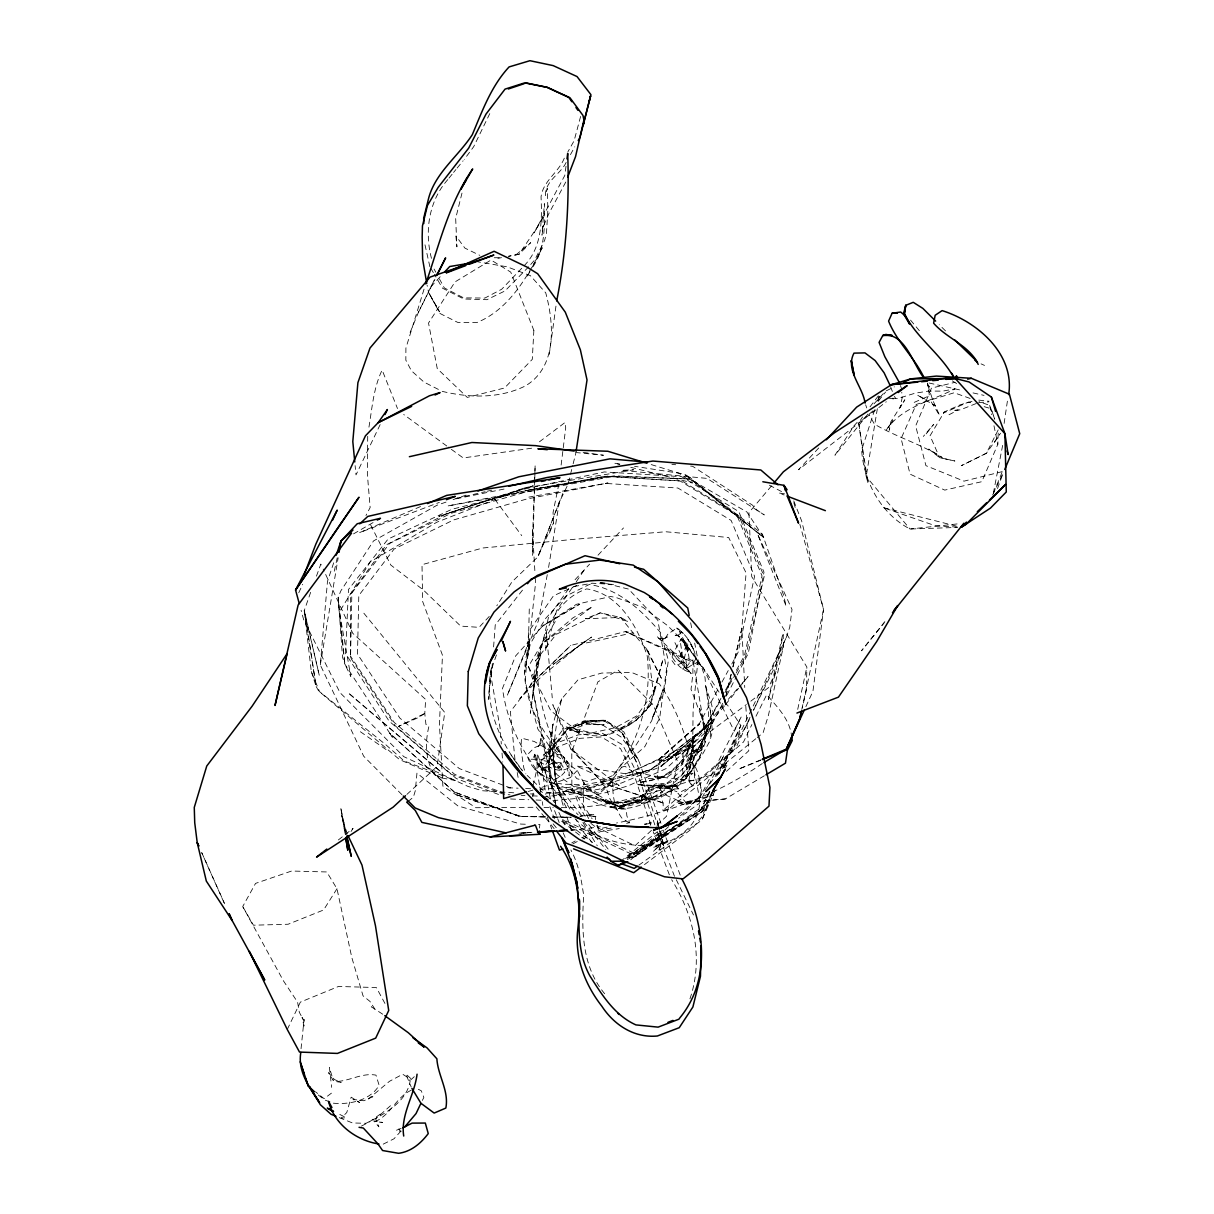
<?xml version="1.0" encoding="UTF-8"?>
<svg xmlns="http://www.w3.org/2000/svg" width="1214" height="1214" viewBox="0 0 1214 1214"><rect width="100%" height="100%" fill="white"/><g stroke="black" fill="none" stroke-linecap="round" stroke-linejoin="round"><path stroke-width="0.75" stroke-dasharray="5 3.75" d="M771.497 485.888L748.947 512.627L751.724 576.635L806.855 667.032L806.415 690.038L802.257 707.944M529.274 608.958L528.227 652.495L535.556 583.024L535.131 575.679M534.721 480.274L532.673 555.223L532.354 527.953L535.025 573.843M534.782 478.392L534.934 472.777M534.979 470.895L535.131 465.281L534.797 474.735M532.278 544.631L534.463 484.174M534.524 482.292L534.721 476.616M755.776 738.765L669.551 808.463L662.874 810.482L663.208 804.791L657.184 775.169L659.809 760.252L693.573 746.731L708.733 732.619L746.367 704.56M710.296 736.397L710.903 720.388M301.042 1048.729L304.077 1019.411L303.925 1026.088L302.074 1017.332L303.333 1019.775L299.312 1012.279L297.582 1002.127L283.423 980.836L242.724 906.524L255.547 883.397L291.603 871.03L326.763 871.956L336.976 888.739L351.817 957.558L363.032 995.829L369.967 1001.413L374.853 1009.062L371.256 1006.77L383.29 1014.585M491.382 668.064C483.476 705.486 499.789 742.149 522.612 771.087M492.368 663.405L491.275 678.034L500.031 727.656L501.306 744M493.597 646.941L495.236 624.998L524.084 588.092M539.426 828.039L539.927 824.443L534.433 824.534M442.184 391.348C469.484 397.98 499.698 398.723 525.374 385.931C557.226 367.068 554.145 323.941 545.739 292.862L530.351 275.624L507.133 266.807L477.724 261.814M576.802 585.421L553.508 595.74L528.621 631.675L525.267 681.828L537.787 728.931L554.844 754.562L577.242 770.465L584.708 784.548L597.485 793.091L610.688 782.195L621.568 767.263L644.831 746.595L659.642 718.172L666.547 669.339L657.836 620.248L628.624 589.109L602.948 582.72M693.649 737.293L691.191 763.394L688.778 771.801L693.649 737.293C696.654 772.15 671.099 791.816 637.79 784.684L673.042 786.854L679.37 784.198L682.177 780.769L685.849 778.705L689.385 772.999L693.649 737.293L692.359 750.085L686.001 762.953L687.625 774.896L686.441 764.699L691.95 754.531L684.954 766.429C694.818 750.1 710.296 736.655 713.771 716.988L711.814 705.304L705.698 686.183L705.015 677.458L701.571 666.577L695.637 656.622L683.619 641.356L667.29 625.407L642.934 607.273L615.847 597.425L610.581 596.529L576.407 604.314L542.37 626.272L515.54 656.046L502.49 688.368C507.103 723.362 523.689 756.61 547.317 782.635C561.172 792.484 578.183 792.499 593.707 797.735C609.2 802.924 626.06 804.381 641.523 799.009L649.065 790.026L639.55 797.188L622.979 803.137L610.733 804.427L577.257 792.985C591.901 801.862 608.123 809.571 625.68 808.281L608.502 806.217C631.007 814.321 652.783 799.556 672.253 789.737L661.266 795.686L641.356 803.425C669.824 798.114 691.692 778.523 701.98 751.921L692.466 769.19L685.379 778.599L701.935 755.381L709.887 740.995L712.436 731.42L710.281 710.509L705.698 686.183C709.113 706.806 711.358 729.705 700.888 748.598L691.206 754.243L700.508 745.426L709.31 724.652L700.706 748.659L693.346 750.753L683.436 760.085L682.147 767.218L683.178 773.303L682.496 778.068L685.607 773.713L678.231 782.681L667.988 788.675L673.178 785.974L668.504 785.761L663.011 783.47L655.378 783.91L644.71 792.059L641.341 799.07L620.688 802.894L614.041 802.287C632.069 803.38 646.607 791.71 662.571 785.458L650.765 789.495L661.463 785.898L676.942 791.725M401.94 794.684L363.684 756.216L320.299 664.938L327.477 581.385L334.487 560.398M970.153 398.45L954.158 392.759L916.266 404.429L901.091 438.588L910.09 474.158L944.765 490.107L981.807 481.685L997.847 444.263L998.333 429.635L986.375 453.262L961.26 465.706L986.375 453.262L999.653 434.612M491.2 669.9L488.301 699.37L491.837 668.307L496.541 654.634M1004.115 423.428L1007.605 399.725M532.794 796.794L533.174 793.091M566.012 166.242L564.798 175.453L534.16 232.83L543.842 215.379L540.033 223.103L519.061 254.242L508.696 256.26M367.705 436.312L367.356 474.158L370.149 507.513L365.96 515.525M368.95 427.146C372.137 408.025 373.563 387.57 382.137 370.073L397.494 408.541M561.126 465.083L565.709 427.92L565.041 422.487L539.441 441.805M549.259 354.382L556.179 304.577M877.358 408.663L866.189 476.51L868.086 483.369L858.693 423.003L862.577 416.903M878.557 401.333L879.771 394.004M304.471 612.493L311.285 671.524L319.586 691.677L385.582 744.516L404.141 760.981L455.28 780.481L441.942 778.007L399.497 759.569L318.66 690.994L316.11 686.411L304.213 610.718L311.482 589.943M320.299 664.938L338.16 557.787M558.91 483.84L553.068 512.46L553.417 523.022L537.195 557.529L511.898 581.946L496.814 605.756M547.286 574.662L538.455 620.658L507.194 695.592L528.803 642.327M548.576 567.424L559.335 502.095L567.864 484.69L572.72 465.493M782.408 635.65L768.401 699.492L775.913 671.479L783.136 634.482L783.531 645.727L768.492 715.031L763.09 732.846L757.233 737.581M993.34 493.248L1003.113 442.989M659.141 828.039L663.451 845.627L662.541 841.363L663.314 835.171L659.005 850.119L662.647 841.924L653.299 851.5L660.234 845.126L669.218 840.331L652.874 847.509C676.183 841.09 703.437 824.427 699.082 796.49C692.208 757.172 683.027 716.655 659.263 683.801L631.447 672.389L601.704 673.072L577.97 679.825L561.687 698.915C553.402 734.364 547.271 775.822 566.999 808.433M533.052 785.731L537.043 768.659L537.286 753.469L540.503 762.62L552.795 788.508L578.122 814.761M797.719 709.371L806.855 667.032M801.786 709.446L823.547 609.489L801.65 520.943L793.637 500.593M689.947 998.819C703.832 958.438 693.771 915.053 671.661 879.71M334.26 571.233L337.401 557.074M731.056 674.256L725.441 698.065L731.314 674.18M732.786 666.926L741.86 628.442L746.079 572.856L728.673 537.499L665.651 531.747L574.45 539.289L482.808 548L422.002 564.677L422.654 601.507L442.457 655.211L439.438 724.348L442.882 786.095L475.827 807.72L534.767 807.28M733.119 666.82L741.86 628.442L744.743 687.503M461.988 193.117L455.675 218.429L456.904 246.882L455.918 235.986L464.886 248.096L479.788 255.335M573.16 463.748L575.8 453.277M580.611 116.453L574.101 140.809L567.864 151.871M424.035 289.19L405.901 348.13L405.84 360.163L411.394 370.74L423.974 382.091L438.876 389.664M650.249 825.141C653.178 818.585 648.549 824.655 644.634 824.382M874.657 409.771L861.621 450.091C863.867 482.216 881.03 513.689 909.969 529.016L957.33 527.437M877.494 401.015L879.194 395.749M638.776 865.218L702.011 820.027L712.481 791.27M753.879 709.598L786.035 638.109L789.737 627.243L791.998 609.489L757.506 533.902L786.202 606.302L783.485 594.936L762.377 534.069L684.286 474.037L634.558 466.313M783.531 645.727L779.327 657.973L753.257 710.539M764.334 775.761L725.319 798.949L676.623 803.107L685.971 804.791L686.547 803.228L677.913 793.258L694.833 784.851L743.56 741.921L751.891 724.53M316.459 576.149L320.83 564.085L322.393 567.408M997.529 488.559L1003.325 472.549M559.335 502.095L538.272 556.224L562.765 493.552M549.456 533.158L553.417 523.022M565.754 182.054L548.88 213.527L542.248 228.96L543.523 225.531L541.975 235.167L544.373 203.618C544.767 226.502 545.496 250.767 530.806 269.827M561.687 698.915C547.605 731.025 544.737 768.31 555.344 801.908M715.137 790.102L702.011 820.027M724.485 767.4L726.655 762.164L726.989 765.063L725.244 768.371M410.12 332.408L418.451 312.241L434.931 278.765M993.356 493.324L1003.189 469.621M712.193 792.727L701.92 816.84L692.238 828.494L642.737 865.931M722.467 768.599L740.813 725.532L727.353 704.864M775.913 671.479L768.462 687.655L747.839 703.437M567.242 789.707L559.669 794.351L544.691 791.953L527.149 775.397M749.281 719.796C730.13 755.184 709.219 791.482 678.14 817.735M805.884 706.624L812.94 691.297L823.547 609.489L799.859 524.357M298.765 592.766L302.696 584.344M709.507 791.467L700.675 810.072L635.134 853.67L628.806 855.506L700.675 810.072L706.791 803.577L635.134 853.67L562.613 819.435L592.25 842.213M716.73 776.247L740.813 725.532L739.083 732.937L718.202 774.851M489.773 113.615L473.688 146.697L464.309 159.353M992.657 495.009L1003.234 472.883M380.149 424.627L356.005 474.902L355.11 465.63M287.263 1029.487L300.374 1002.111L338.494 986.466L376.355 987.543L385.202 1003.932M730.327 753.287L786.035 638.109M749.994 717.292L735.942 748.021L662.874 810.482M711.632 792.727L702.451 811.392L635.438 855.976L628.867 857.843L702.451 811.392L708.43 804.928L635.438 855.976L560.989 820.725L584.571 839.056M724.151 767.263L726.655 762.164L723.711 768.098M422.366 1100.415L423.853 1097.426L421.273 1090.764L417.312 1088.776M756.003 716.23L766.717 694.651C777.461 707.307 790.086 719.462 791.695 737.05M709.856 791.619L700.675 810.072L625.195 858.662M418.451 312.241L434.931 279.296M722.725 703.285L709.932 728.294L666.213 768.538L628.291 785.792L605.467 792.712L576.195 798.463L552.4 800.694M726.989 694.954L736.367 676.623M737.217 674.969L748.294 653.299L763.985 572.173L738.78 511.58L681.676 476.677L604.329 471.942L522.096 489.561L447.389 513.34L386.356 544.813L350.36 594.435L350.558 657.806L395.157 725.714L456.282 778.538L500.092 795.033M704.348 793.47L699.279 803.319L678.55 818.312M708.581 785.261L724.136 754.956L720.145 763.166L723.969 767.172L726.989 765.063M532.263 267.095L542.263 247.777C527.513 276.913 508.909 309.388 477.163 322.438L457.769 322.423L440.06 313.516L428.572 292.453L427.116 285.275M712.967 791.543L702.451 811.392L626.378 860.301M529.79 271.617L527.331 276.155L529.926 271.42M717.504 690.265L699.674 723.074L658.231 760.192L656.926 760.783L699.613 723.969L658.231 760.192L620.263 776.201L597.106 782.408L567.909 787.567L540.685 789.191M721.966 682.071L728.218 670.583M731.784 664.028L738.021 652.555L754.577 576.301L731.147 520.457L677.913 488.028L605.543 483.43L526.497 499.091L453.566 519.956L394.08 549.047L358.798 595.528L357.493 654.103L399.846 718.081L459.317 768.583L510.411 787.932L506.815 787.689L518.105 788.189M720.949 698.354L704.636 728.051L661.084 766.58L704.332 728.81L721.192 699.249M725.486 690.113L732.74 676.911M736.367 670.31L744.516 655.469L762.013 575.861L737.05 515.616L680.189 481.032L605.179 476.298L527.802 490.228L451.912 509.273L388.085 539.046L348.479 589.503L345.565 653.527L389.041 721.025L450.5 773.971L504.432 794.517L510.032 794.791M570.459 154.633L574.768 146.818M566.134 162.433C560.504 174.452 545.42 180.233 545.374 195.393L547.226 188.307L547.893 209.582L546.482 233.316L544.631 240.387L534.706 259.948L529.865 265.441M564.298 158.184C558.546 172.555 543.113 180.871 541.049 196.835C542.081 221.403 542.112 248.84 522.839 266.989M724.94 692.693L735.244 674.635M736.185 672.981L745.548 656.562L764.152 576.62L738.962 515.92L682.071 481.002L605.179 476.298L525.116 492.186L451.122 513.294L389.557 543.477L351.848 592.993L350.558 657.806L350.421 655.985L394.186 722.421L454.795 774.411L504.341 793.334M528.409 666.456L550.989 711.025L580.125 732.77L569.852 729.902L605.695 735.289L635.832 720.6L652.646 702.694L646.273 710.387L619.019 730.145C637.972 722.709 651.645 707.094 655.12 686.699L653.693 694.772L663.072 659.126L653.132 693.209L636.804 715.865L615.589 727.611L592.007 732.861L564.95 726.609C580.929 735.851 602.159 740.07 619.019 730.145C634.831 722.922 649.095 712.421 653.693 694.772L648.109 651.417L645.332 647.214L662.146 679.81L648.109 651.417L620.597 617.456L585.406 618.745L600.293 612.842L628.154 621.507L620.597 617.456L600.293 612.842L556.103 634.421L535.42 661.038L541.763 644.103L592.447 606.605L572.887 617.911L541.763 644.103L532.688 678.96L528.409 666.456L555.344 621.401M972.004 401.379L960.411 404.732L944.34 411.91L930.045 435.78L939.651 457.648L954.887 461.017L939.651 457.648L928.771 449.074L942.17 457.511C920.652 443.884 896.099 436.994 874.368 424.096L868.921 414.232M336.976 888.739L323.607 909.969L288.097 924.249L253.438 925.205L242.724 906.524M351.058 831.484L353.092 828.343L337.022 840.999M994.342 442.473L1000.533 433.216M613.434 775.2C639.217 741.542 652.07 698.202 647.199 655.939C637.927 627.228 619.322 593.813 586.696 588.896C555.132 599.534 542.248 635.681 536.816 665.697C538.424 706.017 550.67 747.429 576.908 778.69L587.151 781.421L595.057 778.66L603.525 779.783L613.434 775.2L634.391 747.581L651.615 720.904L663.072 689.78L651.872 719.295L664.301 690.736L668.353 660.31L660.644 632.722C642.009 610.566 619.064 588.987 589.351 584.48L565.997 595.998L545.86 618.169L529.911 644.285L524.494 673.011L530.442 643.025C514.008 682.283 535.192 724.455 561.247 754.046L549.805 731.602M572.128 587.834L556.604 610.642L545.663 651.038L546.437 632.722L552.249 697.838M576.271 581.749L584.541 569.578M568.683 588.714L548.5 617.228L537.058 667.336L530.321 713.316L535.693 672.905L540.64 654.513L532.961 690.978L543.751 747.278L551.596 777.597L570.428 810.011M870.028 406.827L878.678 395.415M926.13 433.884L933.733 424.308L923.308 436.448M867.934 414.065L834.944 455.22L854.049 425.765L857.797 421.653M878.541 400.832L885.598 392.016M884.854 621.629L861.485 650.81L884.111 622.949M581.779 815.747L551.596 777.597L532.961 690.978L535.693 672.905L529.076 688.642L519.835 698.505L542.946 675.06L581.445 643.997L591.552 637.062L553.296 664.301L581.445 643.997L633.086 632.828L625.301 631.583L570.823 645.423L532.87 682.298L510.381 711.677L515.055 760.45M724.424 705.941L693.801 742.543L650.674 769.737L613.313 782.059L590.11 787.567L560.246 792.272L543.462 793.47M725.608 704.469L738.613 688.308M739.796 686.836L748.067 676.547L739.402 686.517M447.814 179.581C428.739 200.978 424.323 231.616 431.577 258.764M448.968 178.139L452.443 173.845M453.596 172.403L455.918 169.535M457.117 168.078L463.111 160.809M559.669 794.351L591.157 789.404L598.456 784.153L602.19 783.971L605.983 787.416L609.853 798.615L615.802 809.161L626.212 809.07L626.879 815.899L629.565 822.652L623.632 824.018M521.701 268.324L501.655 289.266L484.856 298.067L463.642 297.87L444.324 287.915L436.645 273.772M944.34 411.91L943.324 413.094L968.62 402.016L972.08 403.048M723.332 705.031L688.687 744.926L627.061 774.016L576.225 765.958L619.155 785.534L570.868 749.053L552.795 704.621L574.222 751.724L603.191 783.47L664.483 803.349L603.191 783.47L570.868 749.053M728.279 699.34L738.173 687.943M528.651 266.822L504.994 290.935L486.935 299.691L463.824 298.993L442.533 288.219L434.4 274.394M401.03 1131.008L393.958 1138.808L382.531 1144.483M874.019 403.837L884.004 392.881M489.257 616.424L479.075 627.35L460.683 626.105L423.382 590.004L390.802 565.056L369.982 523.553M818.737 447.966L798.524 469.742L886.296 401.773M430.818 286.808L440.91 275.988M575.057 579.715L589.564 564.207M598.001 555.193L623.48 527.953M577.242 770.465L570.322 777.613L538.561 788.478M659.809 760.252C672.951 761.922 682.526 747.854 695.136 745.32M532.87 682.298L570.823 645.423M651.478 830.346L635.013 845.779L598.183 827.948L596.165 824.883M656.971 825.201L666.577 816.203L677.716 761.77L653.238 704.97L618.26 670.174L597.895 681.843L571.794 751.572L571.87 788.098L592.113 818.752M708.733 732.619L693.573 746.731L666.137 760.359L677.579 754.061L669.339 759.175M668.611 826.613L637.335 855.764L627.289 859.558M406.872 794.442L437.055 766.474L444.764 712.481L363.547 612.827M726.412 771.391L748.75 750.813L745.684 704.196M630.734 859.816L662.541 830.679M414.293 1076.681L410.15 1080.43L411.743 1079.428L405.81 1073.98L411.197 1086.94M390.483 1105.742L375.612 1118.868L378.874 1126.835L373.684 1120.856L382.562 1122.48L375.247 1121.508C390.559 1115.18 396.189 1096.986 411.243 1090.263M704.332 728.81L659.779 767.005L621.614 782.954L598.639 789.267L569.123 794.502L545.465 796.43M873.154 410.757L858.693 423.003L866.189 476.51L909.969 529.016L960.137 523.613M515.92 254.879L530.715 242.648L519.061 254.242L508.469 256.291M620.384 861.53L657.199 831.863M677.807 815.262L699.901 797.461L741.284 716.776L734.288 731.238L702.496 666.729L697.777 662.95L625.301 631.583L702.496 666.729L719.067 692.147M408.01 801.483L413.382 797.158L415.294 790.769L416.963 773.106L457.845 805.884L520.76 824.078L525.89 824.245M627.213 858.389L662.313 830.391M331.437 1093.161L324.123 1098.655L315.473 1091.781M380.361 1114.088L368.707 1122.358L359.041 1127.305M762.286 763.53C718.718 793.653 668.368 812.94 616.545 823.001M353.578 533.857L374.14 521.959M571.764 842.895L575.254 840.983M572.856 843.912L579.442 840.316M948.999 414.763L958.195 409.983L953.051 410.529L960.304 409.846L976.951 403.23M886.281 390.817L894.43 386.841M659.976 778.417C674.225 772.332 689.294 760.48 689.309 743.514L686.729 754.926L693.073 736.519C687.564 762.362 665.272 781.012 638.974 782.408L659.976 778.417L647.897 778.614M914.218 402.365L929.408 395.779L927.542 383.032M420.56 506.542L359.617 532.597L439.331 502.399M760.632 759.903L738.431 769.19L760.662 760.283M590.869 823.365L598.259 829.086L598.714 828.054L595.937 822.789M581.627 837.736L601.188 829.693L612.372 827.902M582.69 838.98L600.627 831.59L619.261 828.585M401.151 1128.428L396.052 1130.386L400.939 1131.433M685.971 804.791L713.635 795.018L679.855 803.501L725.319 798.949M445.993 502.11L437.101 505.191L373.548 540.913L340.8 590.945L338.22 597.349L338.645 606.954L344.897 664.179L350.77 676.456L339.419 611.871L370.149 561.961L436.721 522.263L523.735 488.195L533.25 485.812L438.846 516.36L523.735 488.195L633.617 469.788L621.31 470.319L707.034 478.392L764.274 514.918L757.233 510.305L752.392 505.085L692.557 466.252L688.808 465.918M453.095 499.637L467.314 494.705M621.568 767.263L624.891 766.246L633.253 772.028L659.43 777.006L694.803 780.875L692.648 748.871L693.088 710.585L697.974 659.763L694.681 643.117M528.075 791.513L536.816 788.979M598.487 784.138L567.272 789.661L570.99 789.828L574.875 793.622L578.79 804.973L584.708 815.914L597.03 816.324L593.009 816.688M719.341 773.257C666.653 785.761 615.908 809.465 560.701 807.568M607.182 827.144L598.259 829.086M1002.218 471.624L964.007 481.154L925.918 465.645L915.659 425.947L931.457 388.131L955.008 382.304M455.994 498.408L485.16 491.716M486.981 491.291L492.459 490.031M456.252 498.787L506.253 488.62M494.265 257.747L501.412 257.672M497.877 258.354L501.488 257.656M573.827 586.574L592.022 583.221L615.695 584.556M605.543 483.43L607.956 482.99L528.864 497.118M646.182 824.109L650.81 823.274L644.513 824.063M527.802 490.228L607.835 476.1M531.641 448.209L463.217 457.951L448.269 447.086M571.308 830.437L600.353 826.764M580.155 816.187L594.42 814.473L579.897 816.172M978.621 402.562L988.909 401.849M593.342 816.658L595.224 816.521L595.649 821.832M523.128 833.062L530.442 832.592M518.97 833.153L531.899 832.349M520.927 833.123L530.26 832.637M660.522 844.686C630.4 848.252 596.59 841.332 575.087 818.782M545.116 816.794L519.668 816.43L454.491 792.074L519.668 816.43L545.253 816.961M544.024 807.386L553.281 807.477M545.45 816.84L519.668 816.43L457.663 795.124L389.74 733.256L392.41 737.262L344.897 664.179L342.515 657.244L338.22 597.349L344.897 664.179M552.825 816.961L571.233 817.265L552.582 816.931M552.567 817.113L569.017 817.462M510.593 798.979L528.773 799.723M536.042 800.026L541.505 800.238M591.157 789.404L576.65 788.69L556.968 774.653L550.17 756.641L549.183 750.222L534.342 741.526L521.428 738.082L520.988 749.311L523.856 768.113L525.859 773.895M892.32 398.238L897.874 398.496L915.295 393.139L928.983 391.029L942.489 391.151L955.008 388.875C931.578 400.999 901.319 406.948 886.099 430.333L893.003 420.393L891.122 423.094L889.194 430.272L890.894 421.683L904.84 399.801L899.969 407.874L902.154 397.858L901.774 392.319M525.632 788.523L531.277 788.766M521.216 795.307L524.949 795.474M532.309 795.823L537.999 796.096M957.436 527.088L935.357 525.768L882.715 507.452L957.467 526.39M513.734 792.788L482.186 790.724L467.83 786.353L403.776 756.641L339.935 692.557L303.621 619.58L301.102 610.278M530.442 793.895L534.145 794.138M637.79 784.684L671.767 786.217L662.009 788.144L648.473 787.34L660.628 784.487L671.175 788.857M671.919 464.401L675.667 464.734M575.375 452.473L603.479 455.25L581.491 452.139M600.353 582.705L607.895 583.464M600.095 582.705L607.379 583.479M978.788 400.104L988.955 401.242M784.487 493.81L778.902 493.005L784.062 494.978M333.38 1103.192C349.632 1104.816 370.407 1100.43 379.132 1085.286L375.976 1075.134C361.787 1072.508 349.404 1081.416 335.383 1081.507L341.18 1082.357L334.396 1079.534L328.539 1072.675L333.334 1080.566L329.389 1067.516L331.665 1087.365M619.823 464.021L614.299 463.156L619.777 464.537M888.602 398.071L896.114 399.36L894.475 396.356M541.93 769.281L548.091 770.435L541.323 770.131L536.892 761.952L541.96 769.448L545.951 767.202L541.884 768.325L553.493 767.005L559.533 767.369L561.733 770.01L557.742 768.174L560.989 762.787L553.478 762.331L557.59 763.909L543.523 754.228M929.059 383.002L962.049 390.438M973.036 392.911L984.038 395.385M630.734 467.299L692.784 482.975L678.975 473.111L650.522 464.37M984.175 406.66L991.094 408.723L994.721 419.179L989.698 405.4L979.03 401.606M520.852 816.369L457.663 795.124L389.74 733.256M678.307 800.921L685.303 803.531C693.255 804.078 700.842 797.841 701.48 789.828L699.962 782.56L700.918 788.326C699.719 779.434 698.278 769.615 692.359 762.559L689.112 762.164L691.191 763.394C688.687 777.855 676.319 787.325 662.009 788.144L660.037 786.854C660.583 795.731 672.359 796.885 678.307 800.921L677.2 800.39M329.98 1101.917L324.866 1100.021L318.22 1094.967M339.267 1117.624L352.5 1122.965L365.975 1123.299C383.836 1114.573 406.417 1102.403 410.104 1081.325L408.739 1078.062L402.699 1074.238L389.451 1081.325L368.388 1098.958L372.88 1096.697L363.897 1100.734L352.955 1099.444L359.648 1102.509L351.15 1097.198L346.764 1112.57L341.058 1118.155L346.202 1117.684L336.748 1112.919M981.064 363.866L984.508 365.414M548.44 771.952L542.491 769.115L537.195 761.39L534.494 753.075L534.6 757.217L536.967 763.136L541.96 769.448L551.991 763.181L559.533 767.369L564.085 761.664L564.707 758.735L560.762 754.243L554.297 754.85L540.321 759.934L553.281 762.68L560.989 762.787L562.841 767.02L566.695 767.218L568.926 765.518L569.184 775.807L567.317 768.766M769.373 485.19L784.123 492.914M441.942 778.007L434.081 773.758C424.915 759.205 425.097 742.179 428.982 726.033L425.932 724.424L424.779 713.453L425.659 699.446L352.728 633.268L323.182 569.062M924.476 398.905L917.298 394.99L935.281 405.946L931.229 401.91L939.651 415.552L932.898 400.453L927.511 384.413M952.368 380.893L958.089 384.489M622.645 733.347L605.331 721.556L586.286 722.284L566.483 730.145L553.296 749.084L555.587 781.649L552.355 747.445L566.559 729.144L587.804 721.526L605.832 720.752L622.19 732.391L636.455 762.149L659.293 829.708M360.376 731.739L386.462 749.827M446.782 446.008L403.701 414.49M685.576 668.307L691.039 672.298C677.973 670.158 672.359 657.199 666.289 647.123L691.176 673.558L674.453 656.562M546.437 796.005L555.238 802.849M945.509 330.906L939.272 324.73M680.644 639.55L687.154 646.227L689.021 652.525M539.866 789.95L542.43 792.575M558 755.472L549.593 746.246L563.296 756.58L568.865 763.5L569.7 766.899C557.818 776.565 544.98 762.726 533.265 759.236L530.958 759.266L532.992 758.735L534.873 754.197L537.195 761.39M910.546 320.117L920.47 332.029M536.178 806.915L544.555 817.052M545.663 817.933L554.115 828.631M592.235 842.668L582.659 831.074L576.073 819.738M629.307 822.864L622.236 818.57C613.662 807.34 612.296 793.288 612.782 779.646L610.141 783.986L597.758 794.958L585.725 786.202L583.858 782.241L583.342 806.824L589.321 820.194M553.114 823.82L556.68 828.236M583.873 821.999L605.771 849.481M588.744 824.564L609.625 850.984M494.842 499.333L521.732 535.632M511.079 754.971L522.673 770.89M398.875 1128.808L400.802 1131.706M604.648 993.72C581.491 965.828 581.582 929.818 583.676 895.568C581.521 879.877 578.486 864.034 570.884 849.952M582.902 822.515L597.273 845.763M430.788 268.264L433.489 272.862M429.893 294.805L439.483 311.801L428.572 292.453M927.526 383.943L929.317 387.145L928.3 384.17M674.908 642.661L682.678 657.669L680.25 641.113L681.418 638.458L672.571 654.376L671.6 660.082L675.136 664.908L678.277 664.65L683.77 661.827L687.063 645.013L685.212 648.898L687.974 645.438L682.951 639.156L677.882 635.529L673.406 635.074L677.169 635.529L679.385 634.421L680.28 632.479L680.857 633.966L679.658 631.401C684.423 641.326 689.886 652.434 689.142 663.512L684.529 669.369L682.587 668.975L684.681 667.017L684.954 663.314L680.751 661.069L685.895 659.323L686.851 667.806L686.259 664.225L687.336 665.636L683.77 661.827L680.265 654.194L687.974 645.438L681.54 639.095L688.535 645.089L687.579 651.948L687.458 645.651M434.081 269.068L435.796 272.209M676.244 879.634L693.467 914.961M636.455 762.149L621.674 732.254L638.943 760.692L621.143 737.05L603.282 725.426L585.998 723.347L604.102 724.773L586.65 724.242L565.982 731.465L551.611 749.129L552.355 747.445L555.572 780.314L564.07 808.524M347.219 833.988L341.741 815.611L346.278 835.08M558.819 812.348L564.859 825.338M223.998 902.609L201.676 852.638M563.144 832.789L565.238 837.493M201.797 852.774L224.636 903.732M680.219 875.112L663.117 830.148M674.498 876.326L657.442 831.894M669.339 874.808L653.208 831.681M654.892 824.974L638.685 776.626L622.691 744.865L601.932 733.013L578.35 734.834L553.903 744.045L539.259 764.395L537.119 770.632L540.731 792.56M554.57 810.603L559.184 822.546M571.369 829.83L566.801 816.916M890.59 386.75L892.427 391.621M547.317 817.174L551.778 828.995M549.896 806.703L554.373 818.843M900.424 385.551L901.532 388.617M555.997 805.944L548.713 769.615L552.825 724.333L548.713 769.615L556.179 805.656M865.643 404.793L866.735 407.934M650.795 824.959L635.741 779.646L620.566 748.689L601.385 736.928L579.867 738.355L557.681 746.898L544.646 766.338L550.61 800.36M311.285 671.524L316.11 686.411L305.184 614.132M660.917 823.289L639.399 762.286L623.89 731.936L605.027 720.099L584.207 721.192L562.901 729.599L544.084 754.88L541.004 761.36L545.799 794.457M659.824 831.514L662.996 842.288L659.293 828.1M793.819 502.626L795.838 509.865M304.213 610.718L319.297 675.439L304.608 611.628M424.991 244.833L429.877 266.716M340.876 808.524L345.095 833.897L340.876 808.524L346.46 834.261M989.698 405.4L991.641 414.642M993.963 425.75L997.847 444.263M690.66 622.782L692.132 630.172M517.21 772.499L518.439 779.388M542.248 801.695L542.84 805.337M710.281 710.509L712.011 726.382M502.019 753.075L502.733 762.149M692.921 659.809L692.891 674.104L691.024 689.34L706.943 731.116L706.002 734.971L693.315 758.811L705.592 734.804L692.921 659.809M533.857 330.375L532.293 359.344L504.523 387.994L467.269 397.403L437.268 368.646L428.527 323.045L455.053 281.906L491.033 260.024L510.745 272.118L533.857 330.375M681.661 653.481L681.479 656.744L681.828 653.527M683.194 752.452L681.752 764.759L678.596 768.705L666.896 777.37L654.649 776.672L656 777.719L661.129 777.886L673.74 769.706L683.512 758.902L684.059 753.909L683.194 752.452M689.719 775.928L688.869 780.496L691.51 784.73L686.441 778.235L685.758 774.942L692.936 773.166L689.719 775.928M540.958 738.537L539.274 745.684L538.106 746.64L541.171 742.589L539.274 745.684L534.236 747.703L527.149 755.047C529.243 764.38 536.148 771.861 544.433 776.292L534.721 769.099L543.402 775.974L553.098 780.132L560.595 776.52L564.768 772.119L552.142 758.871L541.748 743.363L540.958 738.537M672.647 786.991L671.038 791.725L674.347 788.963L679.005 788.857L675.515 785.959L673.391 785.443L672.647 786.991M705.288 741.951L702.8 749.387L696.381 753.302L702.451 748.917L700.933 750.798L705.592 741.01L705.288 741.951M689.385 772.999L685.455 778.857L689.385 772.999M705.592 734.804C693.528 772.271 660.143 802.515 620.536 807.067L549.077 782.044L563.296 784.214L578.926 784.593L618.351 806.384L621.371 806.87L645.985 798.721L670.796 780.238L693.786 758.097L706.943 731.116L699.583 708.354L705.592 734.804M667.867 634.178L664.711 639.125L662.692 639.338L667.351 636.864L664.711 639.125L658.838 638.382L662.161 641.053L656.713 636.212L675.424 654.134L687.109 668.186L691.752 665.09L696.138 658.641C693.892 646.394 687.124 635.059 676.744 628.048L667.867 634.178M646.06 796.05L641.189 801.726L632.433 803.152L642.646 800.299L640.643 801.422L646.06 796.05M543.887 624.861L542.37 626.272L579.685 604.177L543.887 624.861M710.236 723.574L650.674 769.737L599.488 782.893L650.674 769.737L710.236 723.574M424.779 713.453L418.572 717.489L398.48 726.382L424.779 713.453M587.364 721.632L566.786 729.386L587.364 721.632M645.985 798.721L620.536 807.067L595.679 796.642L620.536 807.067L621.371 806.87L602.888 800.163L618.351 806.384L657.396 795.944L618.351 806.384L645.985 798.721M530.397 489.819L447.814 505.95L614.314 476.298L689.856 479.029L746.898 511.989L763.758 537.514L689.856 479.029L614.314 475.827L530.397 489.819M585.512 721.101L584.207 721.192L605.255 720.281L585.512 721.101M574.389 829.708L570.732 829.951L574.389 829.708M690.159 477.679L684.286 474.037L763.758 537.514L690.159 477.679M676.517 786.657L675.515 785.959L679.385 789.495L676.517 786.657M553.979 764.562L551.991 763.181L555.693 767.536L553.979 764.562M683.937 658.565L681.145 656.531L680.265 654.194L683.937 658.565M679.021 629.838L676.744 628.048L683.239 633.374L679.021 629.838M440.212 771.193L348.13 692.754L440.212 771.193M686.411 645.044L683.619 641.356L701.571 666.577L686.411 645.044M564.889 758.856L563.296 756.58L567.833 763.151L564.889 758.856M693.224 648.701L687.807 639.065L693.664 649.551L693.224 648.701M684.043 642.418L682.951 639.156L686.153 649.141L684.043 642.418M658.838 826.324L656.986 819.238L658.716 826.279"/><path stroke-width="1.5" d="M579.366 899.286C578.972 925.22 576.847 952.201 589.807 975.768C601.932 994.797 614.527 1015.299 635.924 1024.904L658.109 1027.135L678.914 1019.199L680.037 1017.62C712.603 978.089 703.953 921.062 681.707 878.587M1008.667 394.626C1015.01 354.063 977.255 321.634 942.125 310.617L935.175 315.261L933.612 323.167C946.085 337.689 966.086 344.078 976.496 360.907M335.975 1116.273L331.012 1114.27L320.314 1104.694L309.342 1086.378L319.586 1102.616C309.464 1087.82 297.551 1071.446 300.814 1052.462M566.984 158.867L567.697 153.343C569.457 202.708 566.361 252.315 556.695 300.89M956.055 378.556L956.45 375.672L957.467 378.905M576.089 451.441L587.03 379.952L580.368 349.799L565.299 312.18L537.65 273.711L526.967 267.065L494.098 251.283L446.327 272.649M339.085 552.249L340.922 541.171L357.235 523.75L380.468 518.302L377.296 520.138M489.546 662.768L496.905 649.778L489.546 662.768C472.959 709.583 498.605 753.241 531.413 784.927C545.01 802.135 564.07 813.79 584.738 820.558L619.003 826.036L660.204 827.933L666.258 824.792L677.397 815.732L661.357 827.751M489.834 662.207L485.327 683.027C486.586 660.006 501.23 641.523 510.457 621.325L501.245 640.962M801.377 711.298L799.768 718.688L786.308 749.994L762.362 759.6M338.569 551.778L340.922 541.171L353.016 530.032M801.437 711.525L799.768 718.688L786.262 749.19L763.879 762.574M417.07 1074.178C414.505 1095.256 400.362 1114.877 403.716 1136.046M589.033 102.037L590.581 95.967L579.943 137.44L578.213 140.566M584.207 121.188L583.084 125.543L590.914 94.662L577.029 76.558L553.174 65.617L529.926 60.7L509.091 66.922C491.139 86.209 482.246 111.111 472.307 134.663C458.452 156.06 435.598 172.525 428.739 197.836L423.686 218.247L423.792 223.543M425.735 283.909C439.21 244.849 448.861 203.406 472.686 168.958L467.253 178.306M336.248 555.162L340.922 541.171M303.94 575.39L315.868 544.084L365.444 435.811L378.207 422.624L387.387 409.543L384.975 414.581M465.948 180.947L467.253 177.578L460.925 189.187L465.448 181.417M567.712 177.062L575.557 156.591L583.919 120.034L582.978 115.451L569.958 97.757L547.256 87.317L525.085 82.734L505.054 89.108L486.025 114.07L468.695 148.108L438.163 187.381L427.404 205.591L422.457 225.91L422.168 236.942L422.624 259.052L426.751 283.469M1004.752 469.469L1019.73 433.686L1009.411 394.231L971.306 378.282L936.343 376.082L910.728 378.889L891.501 384.656L856.659 407.115L826.324 439.787M786.262 749.19L804.305 710.023M332.499 520.229L337.204 510.108L295.563 590.034L299.251 603.525M420.894 1103.389L416.023 1113.602L404.581 1127.123M437.389 274.349L445.629 257.884L436.57 275.548M348.023 836.218L345.99 839.375L347.811 850.21L345.702 837.523M351.544 533.174L298.128 605.058L275.017 705.455L287.111 653.663L252.087 706.229L206.759 766.019L194.27 807.431L194.726 822.713L197.214 842.592L206.319 881.091L232.253 920.713L264.743 980.032L249.234 951.321L287.263 1029.487L299.509 1052.083L337.446 1053.418L375.703 1038.122L388.723 1010.488L375.475 925.827L362 865.127L348.008 835.627M527.544 583.676L531.004 579.245L585.042 555.724L619.853 563.766M894.217 609.959L897.723 605.574L876.629 641.66L838.449 697.139L796.93 713.058M892.457 612.691L963.855 523.219M773.879 483.066L783.379 471.806L834.64 432.639L907.116 385.642L898.193 392.547M444.688 271.936L449.726 266.534L468.392 263.392M989.471 500.016L1005.678 484.416L965.995 524.357L961.109 527.316L966.511 522.111M977.316 511.716L986.77 502.611M405.506 795.716L393.154 807.158L316.581 857.114L326.809 849.056M359.739 523.841L367.796 516.42L455.28 496.359L446.418 499.728M641.235 867.054L633.723 872.729L573.539 848.844M637.274 866.28L634.254 868.42L622.054 863.958M961.109 527.316L990.442 508.135L1006.269 492.004L1004.919 433.686L991.368 397.024L969.106 381.97L955.251 378.48L947.026 378.191L891.501 384.656L917.754 382.122M607.121 857.099L610.93 861.287L618.442 865.4L623.207 862.335M666.258 824.792L661.645 827.569L653.557 830.133L677.184 821.438L661.645 827.569L656.076 827.371M765.958 774.79L785.473 763.181L787.355 750.373L792.256 740.51L791.695 737.05M402.851 1127.776L412.092 1123.117L425.31 1123.056L428.254 1133.588C420.863 1143.33 411.197 1151.661 398.632 1153.3L382.577 1150.523L377.888 1143.8L363.335 1128.049L359.041 1127.305M408.01 801.483L406.69 802.135L415.264 810.436L421.88 822.394L490.198 836.962L539.911 834.261L539.502 831.029M904.218 382.061L910.728 378.889L955.251 378.48L1004.919 433.686L1008.136 454.582L1007.089 450.986M411.652 406.387L378.207 422.624L429.498 395.764L440.075 392.577L435.052 395.005M427.525 503.567L446.676 495.388L559.973 477.709L548.865 479.97M762.346 759.19L784.548 749.903M618.442 865.4L627.79 861.697M667.958 1022.325L672.92 1020.413M446.418 272.862L465.751 265.608M469.272 264.288L493.855 255.061L430.059 277.111L369.997 348.054L357.902 382.668L352.804 441.532L354.761 461.927M477.967 490.987L518.833 476.783L609.974 458.831L647.517 462.2M508.332 89.001L524.144 83.69M562.901 848.981L559.457 850.104L552.416 830.679M526.33 792.014L503.628 798.569L503.006 765.776M490.198 836.962L535.389 825.11L538.895 834.2L539.911 834.261M967.679 379.178L971.306 378.282M508.863 486.268L547.165 477.481L652.889 461.047L760.814 469.985L777.992 484.826M409.376 456.707L471.882 442.503L535.678 445.644L574.161 451.107M541.444 481.472L545.147 480.714M566.543 587.925L559.259 589.26C579.882 580.08 603.115 577.439 624.891 584.101L644.315 592.553L651.539 597.197M921.502 381.757L927.132 381.211M932.747 380.665L938.376 380.119M945.873 379.39L955.251 378.48M554.252 831.029L537.772 832.106L567.575 830.649M559.745 830.664L567.075 830.194M537.438 832L554.07 830.968M559.608 830.634L566.999 830.164M509.607 835.778L521.049 835.232M897.161 313.166L892.078 313.273L888.587 321.103C896.903 341.908 914.339 357.341 923.975 377.539M610.93 861.287L623.829 861.151M897.161 313.045L892.078 313.273L900.651 312.028L904.9 315.488M619.003 826.036L584.738 820.558L619.003 826.036L648.671 827.098M547.256 449.696L537.893 448.77L607.85 451.259L646.971 463.278M378.92 1143.998C356.188 1140.507 334.351 1124.27 328.508 1101.31L331.953 1107.547M762.832 481.761L784.001 485.342L787.127 489.788M525.905 83.098L547.135 87.378L568.805 97.424L571.87 101.748M506.071 832.895L438.421 817.644L415.142 807.947L403.26 796.02M634.512 567.166L643.678 569.29L687.746 607.986L689.203 615.377M609.868 859.512L566.134 843.169L556.3 830.786M787.507 496.283L825.383 510.669M565.147 811.286L583.054 820.087M333.592 1111.326L327.279 1108.154L333.091 1111.402M413.003 1037.879L427.024 1047.864L436.873 1058.775C437.905 1075.801 449.15 1090.779 445.857 1108.048L434.157 1113.071L420.97 1103.314L411.91 1088.397M418.238 1042.872L424.111 1047.105L408.329 1032.75L384.777 1015.678M539.244 793.334L548.045 799.98M555.056 805.11L560.914 809.374L560.261 808.888M652.373 598.76L649.854 596.818M652.677 599.003L649.46 596.514C679.339 615.832 703.118 643.86 717.944 676.168L725.987 704.59L718.764 678.231L706.472 655.257L700.053 646.44M672.526 614.284L651.099 596.863M974.933 360.255L977.543 362.288M660.37 605.74L663.193 607.971M305.64 1078.548L308.265 1086.044L314.426 1091.705M954.492 339.723L975.54 360.088M534.236 787.507L519.425 770.89L504.705 751.678L522.369 775.185L545.329 799.298M935.645 321.103L922.852 308.386L913.231 302.316L905.75 305.351L904.384 313.713C916.479 337.978 940.835 353.835 953.992 377.827M678.322 621.204L691.479 634.694L697.913 643.511M536.709 790.268L540.412 794.426M617.987 1013.386L618.928 1014.464M575.952 107.515L578.001 110.398M951.503 373.093L953.445 375.976M924.142 378.191C912.837 364.579 905.204 331.877 882.836 335.459L879.088 342.378L884.839 356.704L899.316 382.471M560.564 846.264C577.257 870.362 580.99 901.183 577.743 929.787C574.677 957.634 584.845 984.417 601.825 1006.194C614.132 1025.011 634.224 1038.213 657.366 1035.997L679.248 1027.697L692.906 1006.967L700.463 976.253L701.1 945.752M976.208 360.467L978.211 364.397M565.102 845.02L568.88 852.714L562.143 838.237L572.431 864.793L577.029 882.957L577.682 888.36L570.686 858.89L577.029 882.957L579.776 916.737M889.968 385.126L884.111 372.819L875.112 360.543L864.99 352.895L853.988 353.137C844.944 370.133 862.744 386.462 865.081 403.094M229.249 914.127L232.253 920.713L229.203 913.914M787.067 495.782L798.554 523.158L784.001 485.342L785.412 490.577M300.237 1061.78L308.265 1086.044M300.784 1063.479L304.031 1073.662M991.368 397.024L995.556 411.409M346.688 836.856L351.241 856.325L346.855 836.097M698.52 930.956L699.158 934.659M699.81 938.346L700.448 942.049M579.548 900.758L579.67 909.635M468.27 671.539L467.36 705.789L478.756 733.757L513.932 779.403L551.338 819.48L579.275 839.481L623.48 861.09L664.483 876.766L682.981 878.906L708.521 858.799L768.978 806.142L769.919 787.491L761.057 744.394L746.458 697.534L730.342 667.442L695.834 624.846L657.851 581.673L633.192 565.117L599.837 560.079L565.375 564.237L537.392 575.39L514.144 591.886L493.992 612.068L478.24 637.972L468.27 671.539M905.75 305.351L904.384 313.713L909.605 324.062L903.504 313.819L905.75 305.351M725.122 769.357L712.648 791.316L725.122 769.357M340.846 523.446L295.563 590.034L358.995 497.224L340.846 523.446M720.934 777.233L705.895 791.528L720.934 777.233M885.932 334.487L882.836 335.459L892.138 335.413L885.932 334.487M715.046 671.964L705.759 653.921L718.734 679.4L723.893 698.657L717.504 676.335L718.734 679.4L715.046 671.964M198.747 845.991L197.214 842.592L198.701 845.946M505.525 650.81L502.824 641.508L505.525 650.81M854.11 374.944L851.287 360.725L854.11 374.944"/></g></svg>
